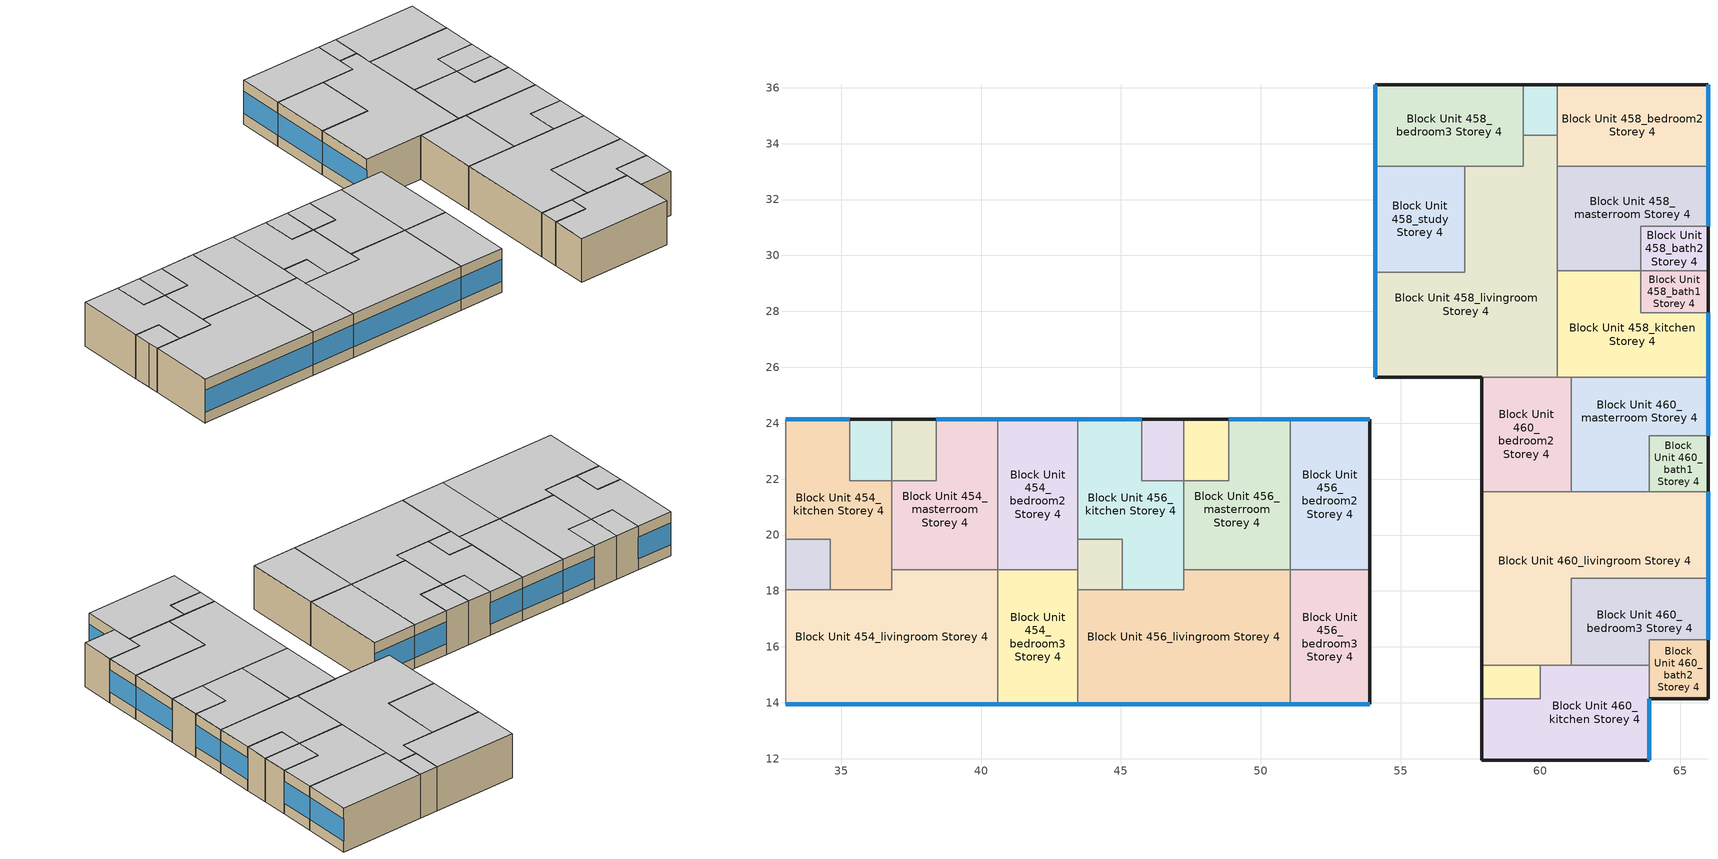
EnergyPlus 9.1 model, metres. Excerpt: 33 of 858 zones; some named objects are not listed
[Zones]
Block Unit 454_masterroom Storey 4
 floor adiabatic (Project Floor): 40.6,24.15 40.6,18.75 36.8,18.75 36.8,21.95 38.4,21.95 38.4,24.15 z14.8
 wall outside (Project Wall): 40.6,24.15 38.4,24.15 z14.8:17.6
 wall to Block Unit 454_bath2 Storey 4 (Project Wall): 38.4,24.15 38.4,21.95 36.8,21.95 z14.8:17.6
 wall to Block Unit 454_kitchen Storey 4 (Project Wall): 36.8,21.95 36.8,18.75 z14.8:17.6
 wall to Block Unit 454_livingroom Storey 4 (Project Wall): 36.8,18.75 40.6,18.75 z14.8:17.6
 wall to Block Unit 454_bedroom2 Storey 4 (Project Wall): 40.6,18.75 40.6,24.15 z14.8:17.6
 window (Project External Window): 40.6,24.15 38.4,24.15 z15.5:16.9
 ceiling adiabatic (Project Ceiling): 40.6,18.75 40.6,24.15 38.4,24.15 38.4,21.95 36.8,21.95 36.8,18.75 z17.6
Block Unit 454_bedroom2 Storey 4
 floor adiabatic (Project Floor): 43.45,24.15 43.45,18.75 40.6,18.75 40.6,24.15 z14.8
 wall outside (Project Wall): 43.45,24.15 40.6,24.15 z14.8:17.6
 wall to Block Unit 454_bedroom3 Storey 4 (Project Wall): 40.6,18.75 43.45,18.75 z14.8:17.6
 wall to Block Unit 456_kitchen Storey 4 (Project Wall): 43.45,19.85 43.45,24.15 z14.8:17.6
 wall to Block Unit 456_store Storey 4 (Project Wall): 43.45,18.75 43.45,19.85 z14.8:17.6
 window (Project External Window): 43.45,24.15 40.6,24.15 z15.5:16.9
 ceiling adiabatic (Project Ceiling): 43.45,18.75 43.45,24.15 40.6,24.15 40.6,18.75 z17.6
Block Unit 454_bedroom3 Storey 4
 floor adiabatic (Project Floor): 43.45,18.75 43.45,13.95 40.6,13.95 40.6,18.75 z14.8
 wall outside (Project Wall): 40.6,13.95 43.45,13.95 z14.8:17.6
 wall to Block Unit 454_livingroom Storey 4 (Project Wall): 40.6,18.75 40.6,13.95 z14.8:17.6
 wall to Block Unit 456_store Storey 4 (Project Wall): 43.45,18.05 43.45,18.75 z14.8:17.6
 wall to Block Unit 456_livingroom Storey 4 (Project Wall): 43.45,13.95 43.45,18.05 z14.8:17.6
 window (Project External Window): 40.6,13.95 43.45,13.95 z15.5:16.9
 ceiling adiabatic (Project Ceiling): 43.45,13.95 43.45,18.75 40.6,18.75 40.6,13.95 z17.6
Block Unit 454_bath1 Storey 4
 floor adiabatic (Project Floor): 36.8,24.15 36.8,21.95 35.3,21.95 35.3,24.15 z14.8
 wall outside (Project Wall): 36.8,24.15 35.3,24.15 z14.8:17.6
 wall to Block Unit 454_kitchen Storey 4 (Project Wall): 35.3,24.15 35.3,21.95 36.8,21.95 z14.8:17.6
 wall to Block Unit 454_bath2 Storey 4 (Project Wall): 36.8,21.95 36.8,24.15 z14.8:17.6
 ceiling adiabatic (Project Ceiling): 36.8,21.95 36.8,24.15 35.3,24.15 35.3,21.95 z17.6
Block Unit 454_bath2 Storey 4
 floor adiabatic (Project Floor): 38.4,24.15 38.4,21.95 36.8,21.95 36.8,24.15 z14.8
 wall outside (Project Wall): 38.4,24.15 36.8,24.15 z14.8:17.6
 ceiling adiabatic (Project Ceiling): 38.4,21.95 38.4,24.15 36.8,24.15 36.8,21.95 z17.6
Block Unit 454_kitchen Storey 4
 floor adiabatic (Project Floor): 35.3,24.15 35.3,21.95 36.8,21.95 36.8,18.05 34.6,18.05 34.6,19.85 33,19.85 33,24.15 z14.8
 wall outside (Project Wall): 35.3,24.15 33,24.15 z14.8:17.6
 wall to Block Unit 452_bedroom2 Storey 4 (Project Wall): 33,24.15 33,19.85 z14.8:17.6
 wall to Block Unit 454_livingroom Storey 4 (Project Wall): 34.6,18.05 36.8,18.05 36.8,18.75 z14.8:17.6
 wall to Block Unit 454_store Storey 4 (Project Wall): 33,19.85 34.6,19.85 34.6,18.05 z14.8:17.6
 window (Project External Window): 35.3,24.15 33,24.15 z15.5:16.9
 ceiling adiabatic (Project Ceiling): 36.8,18.05 36.8,21.95 35.3,21.95 35.3,24.15 33,24.15 33,19.85 34.6,19.85 34.6,18.05 z17.6
Block Unit 454_store Storey 4
 floor adiabatic (Project Floor): 34.6,19.85 34.6,18.05 33,18.05 33,19.85 z14.8
 wall to Block Unit 452_bedroom2 Storey 4 (Project Wall): 33,19.85 33,18.75 z14.8:17.6
 wall to Block Unit 452_bedroom3 Storey 4 (Project Wall): 33,18.75 33,18.05 z14.8:17.6
 wall to Block Unit 454_livingroom Storey 4 (Project Wall): 33,18.05 34.6,18.05 z14.8:17.6
 ceiling adiabatic (Project Ceiling): 34.6,18.05 34.6,19.85 33,19.85 33,18.05 z17.6
Block Unit 454_livingroom Storey 4
 floor adiabatic (Project Floor): 40.6,18.75 40.6,13.95 33,13.95 33,18.05 36.8,18.05 36.8,18.75 z14.8
 wall outside (Project Wall): 33,13.95 40.6,13.95 z14.8:17.6
 wall to Block Unit 452_bedroom3 Storey 4 (Project Wall): 33,18.05 33,13.95 z14.8:17.6
 window (Project External Window): 33,13.95 40.6,13.95 z15.5:16.9
 ceiling adiabatic (Project Ceiling): 40.6,13.95 40.6,18.75 36.8,18.75 36.8,18.05 33,18.05 33,13.95 z17.6
Block Unit 456_masterroom Storey 4
 floor adiabatic (Project Floor): 51.05,24.15 51.05,18.75 47.25,18.75 47.25,21.95 48.85,21.95 48.85,24.15 z14.8
 wall outside (Project Wall): 51.05,24.15 48.85,24.15 z14.8:17.6
 wall to Block Unit 456_bath2 Storey 4 (Project Wall): 48.85,24.15 48.85,21.95 47.25,21.95 z14.8:17.6
 wall to Block Unit 456_kitchen Storey 4 (Project Wall): 47.25,21.95 47.25,18.75 z14.8:17.6
 wall to Block Unit 456_livingroom Storey 4 (Project Wall): 47.25,18.75 51.05,18.75 z14.8:17.6
 wall to Block Unit 456_bedroom2 Storey 4 (Project Wall): 51.05,18.75 51.05,24.15 z14.8:17.6
 window (Project External Window): 51.05,24.15 48.85,24.15 z15.5:16.9
 ceiling adiabatic (Project Ceiling): 51.05,18.75 51.05,24.15 48.85,24.15 48.85,21.95 47.25,21.95 47.25,18.75 z17.6
Block Unit 456_bedroom2 Storey 4
 floor adiabatic (Project Floor): 53.9,24.15 53.9,18.75 51.05,18.75 51.05,24.15 z14.8
 wall outside (Project Wall): 53.9,18.75 53.9,24.15 51.05,24.15 z14.8:17.6
 wall to Block Unit 456_bedroom3 Storey 4 (Project Wall): 51.05,18.75 53.9,18.75 z14.8:17.6
 window (Project External Window): 53.9,24.15 51.05,24.15 z15.5:16.9
 ceiling adiabatic (Project Ceiling): 53.9,18.75 53.9,24.15 51.05,24.15 51.05,18.75 z17.6
Block Unit 456_bedroom3 Storey 4
 floor adiabatic (Project Floor): 53.9,18.75 53.9,13.95 51.05,13.95 51.05,18.75 z14.8
 wall outside (Project Wall): 51.05,13.95 53.9,13.95 53.9,18.75 z14.8:17.6
 wall to Block Unit 456_livingroom Storey 4 (Project Wall): 51.05,18.75 51.05,13.95 z14.8:17.6
 window (Project External Window): 51.05,13.95 53.9,13.95 z15.5:16.9
 ceiling adiabatic (Project Ceiling): 53.9,13.95 53.9,18.75 51.05,18.75 51.05,13.95 z17.6
Block Unit 456_bath1 Storey 4
 floor adiabatic (Project Floor): 47.25,24.15 47.25,21.95 45.75,21.95 45.75,24.15 z14.8
 wall outside (Project Wall): 47.25,24.15 45.75,24.15 z14.8:17.6
 wall to Block Unit 456_kitchen Storey 4 (Project Wall): 45.75,24.15 45.75,21.95 47.25,21.95 z14.8:17.6
 wall to Block Unit 456_bath2 Storey 4 (Project Wall): 47.25,21.95 47.25,24.15 z14.8:17.6
 ceiling adiabatic (Project Ceiling): 47.25,21.95 47.25,24.15 45.75,24.15 45.75,21.95 z17.6
Block Unit 456_bath2 Storey 4
 floor adiabatic (Project Floor): 48.85,24.15 48.85,21.95 47.25,21.95 47.25,24.15 z14.8
 wall outside (Project Wall): 48.85,24.15 47.25,24.15 z14.8:17.6
 ceiling adiabatic (Project Ceiling): 48.85,21.95 48.85,24.15 47.25,24.15 47.25,21.95 z17.6
Block Unit 456_kitchen Storey 4
 floor adiabatic (Project Floor): 45.75,24.15 45.75,21.95 47.25,21.95 47.25,18.05 45.05,18.05 45.05,19.85 43.45,19.85 43.45,24.15 z14.8
 wall outside (Project Wall): 45.75,24.15 43.45,24.15 z14.8:17.6
 wall to Block Unit 456_livingroom Storey 4 (Project Wall): 45.05,18.05 47.25,18.05 47.25,18.75 z14.8:17.6
 wall to Block Unit 456_store Storey 4 (Project Wall): 43.45,19.85 45.05,19.85 45.05,18.05 z14.8:17.6
 window (Project External Window): 45.75,24.15 43.45,24.15 z15.5:16.9
 ceiling adiabatic (Project Ceiling): 47.25,18.05 47.25,21.95 45.75,21.95 45.75,24.15 43.45,24.15 43.45,19.85 45.05,19.85 45.05,18.05 z17.6
Block Unit 456_store Storey 4
 floor adiabatic (Project Floor): 45.05,19.85 45.05,18.05 43.45,18.05 43.45,19.85 z14.8
 wall to Block Unit 456_livingroom Storey 4 (Project Wall): 43.45,18.05 45.05,18.05 z14.8:17.6
 ceiling adiabatic (Project Ceiling): 45.05,18.05 45.05,19.85 43.45,19.85 43.45,18.05 z17.6
Block Unit 456_livingroom Storey 4
 floor adiabatic (Project Floor): 51.05,18.75 51.05,13.95 43.45,13.95 43.45,18.05 47.25,18.05 47.25,18.75 z14.8
 wall outside (Project Wall): 43.45,13.95 51.05,13.95 z14.8:17.6
 window (Project External Window): 43.45,13.95 51.05,13.95 z15.5:16.9
 ceiling adiabatic (Project Ceiling): 51.05,13.95 51.05,18.75 47.25,18.75 47.25,18.05 43.45,18.05 43.45,13.95 z17.6
Block Unit 458_masterroom Storey 4
 floor adiabatic (Project Floor): 66,33.2 66,31.05 63.6,31.05 63.6,29.45 60.6,29.45 60.6,33.2 z14.8
 wall outside (Project Wall): 66,31.05 66,33.2 z14.8:17.6
 wall to Block Unit 458_bedroom2 Storey 4 (Project Wall): 66,33.2 60.6,33.2 z14.8:17.6
 wall to Block Unit 458_livingroom Storey 4 (Project Wall): 60.6,33.2 60.6,29.45 z14.8:17.6
 wall to Block Unit 458_kitchen Storey 4 (Project Wall): 60.6,29.45 63.6,29.45 z14.8:17.6
 wall to Block Unit 458_bath2 Storey 4 (Project Wall): 63.6,29.45 63.6,31.05 66,31.05 z14.8:17.6
 window (Project External Window): 66,31.05 66,33.2 z15.5:16.9
 ceiling adiabatic (Project Ceiling): 66,31.05 66,33.2 60.6,33.2 60.6,29.45 63.6,29.45 63.6,31.05 z17.6
Block Unit 458_bedroom2 Storey 4
 floor adiabatic (Project Floor): 66,36.1 66,33.2 60.6,33.2 60.6,36.1 z14.8
 wall outside (Project Wall): 66,33.2 66,36.1 60.6,36.1 z14.8:17.6
 wall to Block Unit 458_store Storey 4 (Project Wall): 60.6,36.1 60.6,34.3 z14.8:17.6
 wall to Block Unit 458_livingroom Storey 4 (Project Wall): 60.6,34.3 60.6,33.2 z14.8:17.6
 window (Project External Window): 66,33.2 66,36.1 z15.5:16.9
 ceiling adiabatic (Project Ceiling): 66,33.2 66,36.1 60.6,36.1 60.6,33.2 z17.6
Block Unit 458_bedroom3 Storey 4
 floor adiabatic (Project Floor): 59.4,36.1 59.4,33.2 54.1,33.2 54.1,36.1 z14.8
 wall outside (Project Wall): 59.4,36.1 54.1,36.1 54.1,33.2 z14.8:17.6
 wall to Block Unit 458_study Storey 4 (Project Wall): 54.1,33.2 57.3,33.2 z14.8:17.6
 wall to Block Unit 458_livingroom Storey 4 (Project Wall): 57.3,33.2 59.4,33.2 59.4,34.3 z14.8:17.6
 wall to Block Unit 458_store Storey 4 (Project Wall): 59.4,34.3 59.4,36.1 z14.8:17.6
 window (Project External Window): 54.1,36.1 54.1,33.2 z15.5:16.9
 ceiling adiabatic (Project Ceiling): 59.4,33.2 59.4,36.1 54.1,36.1 54.1,33.2 z17.6
Block Unit 458_study Storey 4
 floor adiabatic (Project Floor): 57.3,33.2 57.3,29.4 54.1,29.4 54.1,33.2 z14.8
 wall outside (Project Wall): 54.1,33.2 54.1,29.4 z14.8:17.6
 wall to Block Unit 458_livingroom Storey 4 (Project Wall): 54.1,29.4 57.3,29.4 57.3,33.2 z14.8:17.6
 window (Project External Window): 54.1,33.2 54.1,29.4 z15.5:16.9
 ceiling adiabatic (Project Ceiling): 57.3,29.4 57.3,33.2 54.1,33.2 54.1,29.4 z17.6
Block Unit 458_bath1 Storey 4
 floor adiabatic (Project Floor): 66,29.45 66,27.95 63.6,27.95 63.6,29.45 z14.8
 wall outside (Project Wall): 66,27.95 66,29.45 z14.8:17.6
 wall to Block Unit 458_bath2 Storey 4 (Project Wall): 66,29.45 63.6,29.45 z14.8:17.6
 wall to Block Unit 458_kitchen Storey 4 (Project Wall): 63.6,29.45 63.6,27.95 66,27.95 z14.8:17.6
 ceiling adiabatic (Project Ceiling): 66,27.95 66,29.45 63.6,29.45 63.6,27.95 z17.6
Block Unit 458_bath2 Storey 4
 floor adiabatic (Project Floor): 66,31.05 66,29.45 63.6,29.45 63.6,31.05 z14.8
 wall outside (Project Wall): 66,29.45 66,31.05 z14.8:17.6
 ceiling adiabatic (Project Ceiling): 66,29.45 66,31.05 63.6,31.05 63.6,29.45 z17.6
Block Unit 458_kitchen Storey 4
 floor adiabatic (Project Floor): 66,27.95 66,25.65 60.6,25.65 60.6,29.45 63.6,29.45 63.6,27.95 z14.8
 wall outside (Project Wall): 66,25.65 66,27.95 z14.8:17.6
 wall to Block Unit 458_livingroom Storey 4 (Project Wall): 60.6,29.45 60.6,25.65 z14.8:17.6
 wall to Block Unit 460_masterroom Storey 4 (Project Wall): 61.1,25.65 66,25.65 z14.8:17.6
 wall to Block Unit 460_bedroom2 Storey 4 (Project Wall): 60.6,25.65 61.1,25.65 z14.8:17.6
 window (Project External Window): 66,25.65 66,27.95 z15.5:16.9
 ceiling adiabatic (Project Ceiling): 66,25.65 66,27.95 63.6,27.95 63.6,29.45 60.6,29.45 60.6,25.65 z17.6
Block Unit 458_store Storey 4
 floor adiabatic (Project Floor): 60.6,36.1 60.6,34.3 59.4,34.3 59.4,36.1 z14.8
 wall outside (Project Wall): 60.6,36.1 59.4,36.1 z14.8:17.6
 wall to Block Unit 458_livingroom Storey 4 (Project Wall): 59.4,34.3 60.6,34.3 z14.8:17.6
 ceiling adiabatic (Project Ceiling): 60.6,34.3 60.6,36.1 59.4,36.1 59.4,34.3 z17.6
Block Unit 458_livingroom Storey 4
 floor adiabatic (Project Floor): 60.6,34.3 60.6,25.65 54.1,25.65 54.1,29.4 57.3,29.4 57.3,33.2 59.4,33.2 59.4,34.3 z14.8
 wall outside (Project Wall): 54.1,29.4 54.1,25.65 57.9,25.65 z14.8:17.6
 wall to Block Unit 460_bedroom2 Storey 4 (Project Wall): 57.9,25.65 60.6,25.65 z14.8:17.6
 window (Project External Window): 54.1,29.4 54.1,25.65 z15.5:16.9
 ceiling adiabatic (Project Ceiling): 60.6,25.65 60.6,34.3 59.4,34.3 59.4,33.2 57.3,33.2 57.3,29.4 54.1,29.4 54.1,25.65 z17.6
Block Unit 460_bath2 Storey 4
 floor adiabatic (Project Floor): 66,16.25 66,14.15 63.9,14.15 63.9,16.25 z14.8
 wall outside (Project Wall): 63.9,14.15 66,14.15 66,16.25 z14.8:17.6
 wall to Block Unit 460_bedroom3 Storey 4 (Project Wall): 66,16.25 63.9,16.25 63.9,15.35 z14.8:17.6
 wall to Block Unit 460_kitchen Storey 4 (Project Wall): 63.9,15.35 63.9,14.15 z14.8:17.6
 ceiling adiabatic (Project Ceiling): 66,14.15 66,16.25 63.9,16.25 63.9,14.15 z17.6
Block Unit 460_bedroom3 Storey 4
 floor adiabatic (Project Floor): 66,18.45 66,16.25 63.9,16.25 63.9,15.35 61.1,15.35 61.1,18.45 z14.8
 wall outside (Project Wall): 66,16.25 66,18.45 z14.8:17.6
 wall to Block Unit 460_livingroom Storey 4 (Project Wall): 66,18.45 61.1,18.45 61.1,15.35 z14.8:17.6
 wall to Block Unit 460_kitchen Storey 4 (Project Wall): 61.1,15.35 63.9,15.35 z14.8:17.6
 window (Project External Window): 66,16.25 66,18.45 z15.5:16.9
 ceiling adiabatic (Project Ceiling): 66,16.25 66,18.45 61.1,18.45 61.1,15.35 63.9,15.35 63.9,16.25 z17.6
Block Unit 460_livingroom Storey 4
 floor adiabatic (Project Floor): 66,21.55 66,18.45 61.1,18.45 61.1,15.35 57.9,15.35 57.9,21.55 z14.8
 wall outside (Project Wall): 57.9,21.55 57.9,15.35 / 66,18.45 66,21.55 z14.8:17.6
 wall to Block Unit 460_bath1 Storey 4 (Project Wall): 66,21.55 63.9,21.55 z14.8:17.6
 wall to Block Unit 460_masterroom Storey 4 (Project Wall): 63.9,21.55 61.1,21.55 z14.8:17.6
 wall to Block Unit 460_bedroom2 Storey 4 (Project Wall): 61.1,21.55 57.9,21.55 z14.8:17.6
 wall to Block Unit 460_kitchen Storey 4 (Project Wall): 60,15.35 61.1,15.35 z14.8:17.6
 wall to Block Unit 460_store Storey 4 (Project Wall): 57.9,15.35 60,15.35 z14.8:17.6
 window (Project External Window): 66,18.45 66,21.55 z15.5:16.9
 ceiling adiabatic (Project Ceiling): 66,18.45 66,21.55 57.9,21.55 57.9,15.35 61.1,15.35 61.1,18.45 z17.6
Block Unit 460_bath1 Storey 4
 floor adiabatic (Project Floor): 66,23.55 66,21.55 63.9,21.55 63.9,23.55 z14.8
 wall outside (Project Wall): 66,21.55 66,23.55 z14.8:17.6
 wall to Block Unit 460_masterroom Storey 4 (Project Wall): 66,23.55 63.9,23.55 63.9,21.55 z14.8:17.6
 ceiling adiabatic (Project Ceiling): 66,21.55 66,23.55 63.9,23.55 63.9,21.55 z17.6
Block Unit 460_masterroom Storey 4
 floor adiabatic (Project Floor): 66,25.65 66,23.55 63.9,23.55 63.9,21.55 61.1,21.55 61.1,25.65 z14.8
 wall outside (Project Wall): 66,23.55 66,25.65 z14.8:17.6
 wall to Block Unit 460_bedroom2 Storey 4 (Project Wall): 61.1,25.65 61.1,21.55 z14.8:17.6
 window (Project External Window): 66,23.55 66,25.65 z15.5:16.9
 ceiling adiabatic (Project Ceiling): 66,23.55 66,25.65 61.1,25.65 61.1,21.55 63.9,21.55 63.9,23.55 z17.6
Block Unit 460_bedroom2 Storey 4
 floor adiabatic (Project Floor): 61.1,25.65 61.1,21.55 57.9,21.55 57.9,25.65 z14.8
 wall outside (Project Wall): 57.9,25.65 57.9,21.55 z14.8:17.6
 ceiling adiabatic (Project Ceiling): 61.1,21.55 61.1,25.65 57.9,25.65 57.9,21.55 z17.6
Block Unit 460_kitchen Storey 4
 floor adiabatic (Project Floor): 63.9,15.35 63.9,11.95 57.9,11.95 57.9,14.15 60,14.15 60,15.35 z14.8
 wall outside (Project Wall): 57.9,14.15 57.9,11.95 63.9,11.95 63.9,14.15 z14.8:17.6
 wall to Block Unit 460_store Storey 4 (Project Wall): 60,15.35 60,14.15 57.9,14.15 z14.8:17.6
 window (Project External Window): 63.9,11.95 63.9,14.15 z15.5:16.9
 ceiling adiabatic (Project Ceiling): 63.9,11.95 63.9,15.35 60,15.35 60,14.15 57.9,14.15 57.9,11.95 z17.6
Block Unit 460_store Storey 4
 floor adiabatic (Project Floor): 60,15.35 60,14.15 57.9,14.15 57.9,15.35 z14.8
 wall outside (Project Wall): 57.9,15.35 57.9,14.15 z14.8:17.6
 ceiling adiabatic (Project Ceiling): 60,14.15 60,15.35 57.9,15.35 57.9,14.15 z17.6
[Building]
One Precinct: North Axis=0; Terrain=City; Loads Convergence Tolerance Value=0.04; Temperature Convergence Tolerance Value=0.4; Solar Distribution=FullInteriorAndExterior; Maximum Number of Warmup Days=25; Minimum Number of Warmup Days=6
[Site:Location]
SGP_Singapore.486980_IWEC: Latitude=1.37; Longitude=103.98; Time Zone=8; Elevation=16
[MATERIAL] Roughness=MediumRough
Name | Thickness | Conductivity | Density | Specific Heat | Thermal Absorptance | Solar Absorptance | Visible Absorptance
ConcreteWall | 0.15 | 0.8 | 2400 | 880 | 0.85 | 0.79 | 0.79
Greenwall | 0.079 | 2.5 | 1293 | 853 | 0.98 | 0.75 | 0.75
[WindowMaterial:SimpleGlazingSystem]
SingleGlazingEuroGrey: UFactor=5.93; Solar Heat Gain Coefficient=0.62; Visible Transmittance=0.495
[Construction]
Project Wall: Greenwall
Project Floor; Project Ceiling: ConcreteWall
Project External Window: SingleGlazingEuroGrey
[ZONE] Type=1; Multiplier=1; Ceiling Height=autocalculate; Volume=autocalculate; Floor Area=autocalculate; Part of Total Floor Area=Yes
Block Unit 454_masterroom Storey 4; Block Unit 454_bedroom2 Storey 4; Block Unit 454_bedroom3 Storey 4; Block Unit 454_bath1 Storey 4; Block Unit 454_bath2 Storey 4; Block Unit 454_kitchen Storey 4; Block Unit 454_store Storey 4; Block Unit 454_livingroom Storey 4; Block Unit 456_masterroom Storey 4; Block Unit 456_bedroom2 Storey 4; Block Unit 456_bedroom3 Storey 4; Block Unit 456_bath1 Storey 4; Block Unit 456_bath2 Storey 4; Block Unit 456_kitchen Storey 4; Block Unit 456_store Storey 4; Block Unit 456_livingroom Storey 4; Block Unit 458_masterroom Storey 4; Block Unit 458_bedroom2 Storey 4; Block Unit 458_bedroom3 Storey 4; Block Unit 458_study Storey 4; Block Unit 458_bath1 Storey 4; Block Unit 458_bath2 Storey 4; Block Unit 458_kitchen Storey 4; Block Unit 458_store Storey 4; Block Unit 458_livingroom Storey 4; Block Unit 460_bath2 Storey 4; Block Unit 460_bedroom3 Storey 4; Block Unit 460_livingroom Storey 4; Block Unit 460_bath1 Storey 4; Block Unit 460_masterroom Storey 4; Block Unit 460_bedroom2 Storey 4; Block Unit 460_kitchen Storey 4; Block Unit 460_store Storey 4
[ZONEINFILTRATION:DESIGNFLOWRATE] Design Flow Rate Calculation Method=AirChanges/Hour; Constant Term Coefficient=1; Temperature Term Coefficient=0; Velocity Term Coefficient=0; Velocity Squared Term Coefficient=0
Name | Zone or ZoneList | Schedule | Air Changes per Hour
Block Unit 454_masterroom Storey 4 Infiltration | Block Unit 454_masterroom Storey 4 | Always On | 0.2
Block Unit 454_bedroom2 Storey 4 Infiltration | Block Unit 454_bedroom2 Storey 4 | Always On | 0.2
Block Unit 454_bedroom3 Storey 4 Infiltration | Block Unit 454_bedroom3 Storey 4 | Always On | 0.2
Block Unit 454_bath1 Storey 4 Infiltration | Block Unit 454_bath1 Storey 4 | Always On | 1
Block Unit 454_bath2 Storey 4 Infiltration | Block Unit 454_bath2 Storey 4 | Always On | 1
Block Unit 454_kitchen Storey 4 Infiltration | Block Unit 454_kitchen Storey 4 | Always On | 1
Block Unit 454_store Storey 4 Infiltration | Block Unit 454_store Storey 4 | Always On | 1
Block Unit 454_livingroom Storey 4 Infiltration | Block Unit 454_livingroom Storey 4 | Living_Infiltration_AirCon | 1
Block Unit 456_masterroom Storey 4 Infiltration | Block Unit 456_masterroom Storey 4 | Always On | 0.2
Block Unit 456_bedroom2 Storey 4 Infiltration | Block Unit 456_bedroom2 Storey 4 | Always On | 0.2
Block Unit 456_bedroom3 Storey 4 Infiltration | Block Unit 456_bedroom3 Storey 4 | Always On | 0.2
Block Unit 456_bath1 Storey 4 Infiltration | Block Unit 456_bath1 Storey 4 | Always On | 1
Block Unit 456_bath2 Storey 4 Infiltration | Block Unit 456_bath2 Storey 4 | Always On | 1
Block Unit 456_kitchen Storey 4 Infiltration | Block Unit 456_kitchen Storey 4 | Always On | 1
Block Unit 456_store Storey 4 Infiltration | Block Unit 456_store Storey 4 | Always On | 1
Block Unit 456_livingroom Storey 4 Infiltration | Block Unit 456_livingroom Storey 4 | Living_Infiltration_AirCon | 1
Block Unit 458_masterroom Storey 4 Infiltration | Block Unit 458_masterroom Storey 4 | Always On | 0.2
Block Unit 458_bedroom2 Storey 4 Infiltration | Block Unit 458_bedroom2 Storey 4 | Always On | 0.2
Block Unit 458_bedroom3 Storey 4 Infiltration | Block Unit 458_bedroom3 Storey 4 | Always On | 0.2
Block Unit 458_study Storey 4 Infiltration | Block Unit 458_study Storey 4 | Always On | 1
Block Unit 458_bath1 Storey 4 Infiltration | Block Unit 458_bath1 Storey 4 | Always On | 1
Block Unit 458_bath2 Storey 4 Infiltration | Block Unit 458_bath2 Storey 4 | Always On | 1
Block Unit 458_kitchen Storey 4 Infiltration | Block Unit 458_kitchen Storey 4 | Always On | 1
Block Unit 458_store Storey 4 Infiltration | Block Unit 458_store Storey 4 | Always On | 1
Block Unit 458_livingroom Storey 4 Infiltration | Block Unit 458_livingroom Storey 4 | Living_Infiltration_AirCon | 1
Block Unit 460_bath2 Storey 4 Infiltration | Block Unit 460_bath2 Storey 4 | Always On | 1
Block Unit 460_bedroom3 Storey 4 Infiltration | Block Unit 460_bedroom3 Storey 4 | Always On | 0.2
Block Unit 460_livingroom Storey 4 Infiltration | Block Unit 460_livingroom Storey 4 | Living_Infiltration_AirCon | 1
Block Unit 460_bath1 Storey 4 Infiltration | Block Unit 460_bath1 Storey 4 | Always On | 1
Block Unit 460_masterroom Storey 4 Infiltration | Block Unit 460_masterroom Storey 4 | Always On | 0.2
Block Unit 460_bedroom2 Storey 4 Infiltration | Block Unit 460_bedroom2 Storey 4 | Always On | 0.2
Block Unit 460_kitchen Storey 4 Infiltration | Block Unit 460_kitchen Storey 4 | Always On | 1
Block Unit 460_store Storey 4 Infiltration | Block Unit 460_store Storey 4 | Always On | 1
[HVACTEMPLATE:ZONE:IDEALLOADSAIRSYSTEM] Template Thermostat=Zone Stat; System Availability Schedule=AirCon_normal; Maximum Heating Supply Air Temperature=50; Minimum Cooling Supply Air Temperature=13; Maximum Heating Supply Air Humidity Ratio=0.0156; Minimum Cooling Supply Air Humidity Ratio=0.0077; Heating Limit=NoLimit; Cooling Limit=NoLimit; Heating Availability Schedule=Always Off; Cooling Availability Schedule=AirCon_normal; Dehumidification Control Type=Humidistat; Cooling Sensible Heat Ratio=0.7; Dehumidification Setpoint=60; Humidification Control Type=None; Outdoor Air Method=None; Outdoor Air Flow Rate per Person=0.00944; Outdoor Air Flow Rate per Zone Floor Area=0; Outdoor Air Flow Rate per Zone=0; Demand Controlled Ventilation Type=None; Outdoor Air Economizer Type=NoEconomizer; Heat Recovery Type=None; Sensible Heat Recovery Effectiveness=0.7; Latent Heat Recovery Effectiveness=0.65
Block Unit 454_masterroom Storey 4; Block Unit 454_bedroom2 Storey 4; Block Unit 454_bedroom3 Storey 4; Block Unit 454_livingroom Storey 4; Block Unit 456_masterroom Storey 4; Block Unit 456_bedroom2 Storey 4; Block Unit 456_bedroom3 Storey 4; Block Unit 456_livingroom Storey 4; Block Unit 458_masterroom Storey 4; Block Unit 458_bedroom2 Storey 4; Block Unit 458_bedroom3 Storey 4; Block Unit 458_livingroom Storey 4; Block Unit 460_bedroom3 Storey 4; Block Unit 460_livingroom Storey 4; Block Unit 460_masterroom Storey 4; Block Unit 460_bedroom2 Storey 4
[Schedule:Compact]
Always On: Through: 12/31, For: AllDays, Until: 24:00, 1
Always Off: Through: 12/31, For: AllDays, Until: 24:00, 0
AirCon_normal: Through: 31 Dec, For: AllDays, Until: 07:00, 1, Until: 22:00, 0, Until: 24:00, 1
[SCHEDULE:COMPACT]
Living_Infiltration_AirCon: Through: 12/31, For: AllDays, Until: 07:00, 0.2, Until: 22:00, 1, Until: 24:00, 0.2
